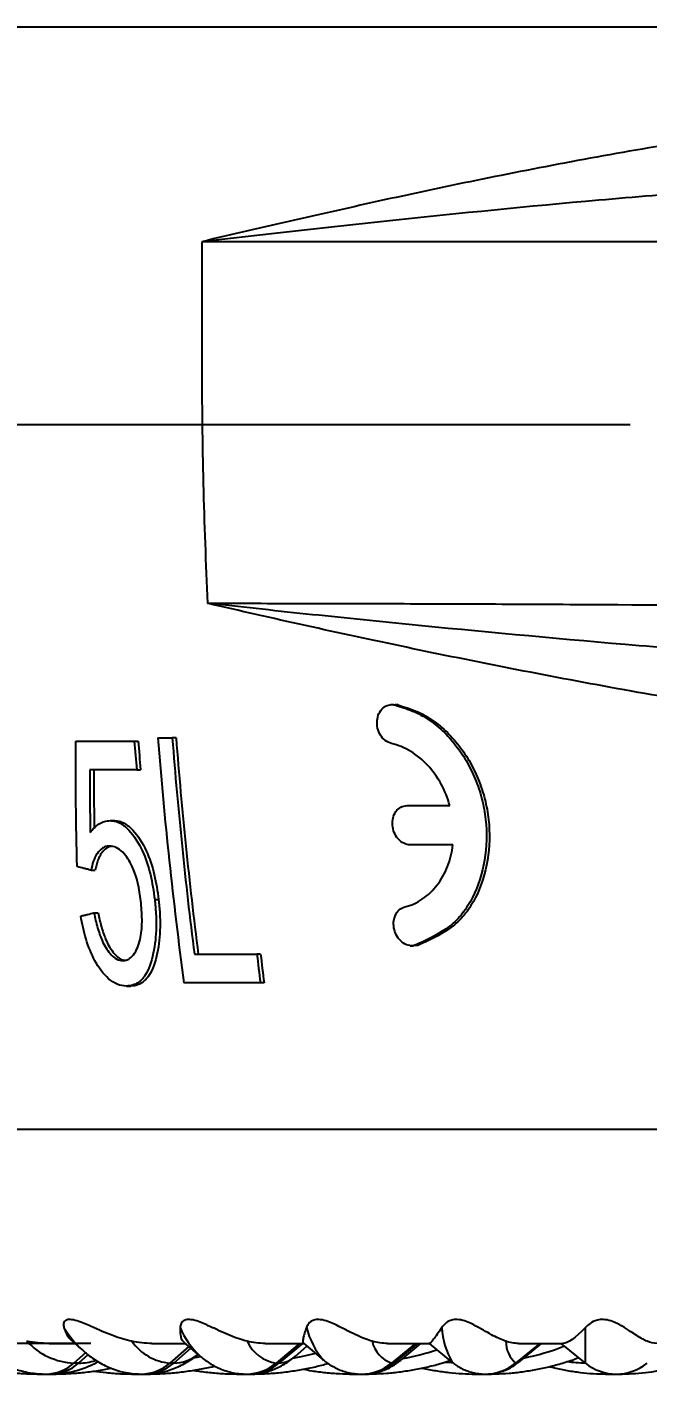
# Model space of a CAD drawing. Header units: millimetres. Extents: x 10 to 412, y 8 to 584.
# Drawn here: x 64.94 to 75.08, y 324.31 to 346.31 of the extents above; entities that cross this region are included whole.
import ezdxf

# ---------------------------------------------------------------- set-up
doc = ezdxf.new("R2010")
doc.units = ezdxf.units.MM
doc.linetypes.add('CENTERX2', pattern=[20.32, 12.7, -2.54, 2.54, -2.54])
for name, color, linetype in [('CENTERLINE', 4, 'CENTERX2'), ('DETAIL', 3, 'Continuous'), ('DIMENSIONS', 2, 'Continuous')]:
    doc.layers.add(name, color=color, linetype=linetype)
doc.layers.add('OUTLINE', color=7, linetype='Continuous', lineweight=25)
doc.styles.add('SLDTEXTSTYLE0', font='TXT', dxfattribs={"width": 0.75})
doc.dimstyles.new('SLDDIMSTYLE8', dxfattribs={"dimtxt": 3.5, "dimasz": 2, "dimexe": 0, "dimexo": 0.0625, "dimgap": 0.875, "dimtad": 1, "dimrnd": 1e-09, "dimzin": 12, "dimdsep": 46, "dimtxsty": 'SLDTEXTSTYLE0', "dimsah": 1, "dimcen": 0.09, "dimadec": 0, "dimazin": 3, "dimtfac": 1, "dimtofl": 0, "dimtmove": 0, "dimatfit": 3, "dimfxl": 0, "dimfrac": 2, "dimtolj": 1, "dimtzin": 12, "dimarcsym": 0})

# ---------------------------------------------------------------- blocks, each defined once
blk = doc.blocks.new('_D_47')
at = {"layer": 'DIMENSIONS'}
for p, q in [((84.3, 349.505), (34.665, 349.505)), ((36.665, 349.505), (36.665, 324.805)), ((65.985, 324.805), (34.665, 324.805))]:
    blk.add_line(p, q, dxfattribs=at)
for points in [[(36.665, 349.505), (36.165, 347.505), (37.165, 347.505)], [(36.665, 324.805), (37.165, 326.805), (36.165, 326.805)]]:
    blk.add_solid(points, dxfattribs=at)
at = {"layer": 'DIMENSIONS', "insert": (32.153, 332.629), "char_height": 3.5, "attachment_point": 1, "rotation": 90, "style": 'SLDTEXTSTYLE0'}
blk.add_mtext('24,7', dxfattribs=at)

msp = doc.modelspace()

# ---------------------------------------------------------------- linework, layer by layer
at = {"layer": 'CENTERLINE'}
msp.add_line((135.76409, 339.80517), (42.40541, 339.80517), dxfattribs=at)
at = {"layer": 'DETAIL'}
for p, q in [((53.43475, 346.30517), (89.08475, 346.30517)), ((67.80014, 342.79825), (67.80014, 340.80516)), ((74.07131, 324.48392), (74.07131, 325.06514)), ((67.59084, 324.75311), (67.27905, 324.48392)), ((67.62195, 324.72633), (67.34116, 324.48392)), ((69.39713, 324.80517), (69.01465, 324.48392)), ((69.44413, 324.80517), (69.06164, 324.48392)), ((71.29295, 324.80517), (70.90299, 324.48392)), ((71.32448, 324.80517), (70.93452, 324.48392)), ((73.32417, 324.80517), (72.9297, 324.48392)), ((73.33999, 324.80517), (72.94553, 324.48392)), ((65.89835, 324.65305), (65.70942, 324.48392)), ((65.93906, 324.62079), (65.78615, 324.48392)), ((67.78008, 324.58701), (67.66167, 324.56333)), ((65.78615, 324.48392), (65.70942, 324.48392)), ((67.34116, 324.48392), (67.27905, 324.48392)), ((69.06164, 324.48392), (69.01465, 324.48392)), ((70.93452, 324.48392), (70.90299, 324.48392)), ((72.94553, 324.48392), (72.9297, 324.48392)), ((74.59642, 324.30545), (74.60701, 324.30517))]:
    msp.add_line(p, q, dxfattribs=at)
at = {"layer": 'DETAIL', "flags": 128}
for points in [[(69.65836, 324.64348), (69.44756, 324.5913), (69.28523, 324.55834)], [(70.24352, 324.31972), (70.25831, 324.31259), (70.29549, 324.30517)], [(71.89782, 324.48887), (71.88469, 324.48954), (71.78048, 324.49648)], [(72.23304, 324.32549), (72.26281, 324.31259), (72.30876, 324.30517)], [(72.97535, 324.49608), (72.96773, 324.49066), (72.94553, 324.48392)]]:
    msp.add_lwpolyline(points, dxfattribs=at)
at = {"layer": 'DETAIL'}
for centre, radius, start, end in [((148.0444, 340.80355), 80.24426, 179.9988458, 182.7934976), ((67.02696, 325.96488), 1.7321, 211.295631, 226.893848), ((68.70456, 325.59118), 1.36316, 202.699289, 226.619576), ((70.72761, 325.3631), 1.25185, 193.769557, 221.436439), ((72.95216, 325.12172), 1.228, 182.640818, 210.615506), ((65.76163, 325.60391), 1.1212, 222.969478, 267.330808), ((67.34843, 325.32621), 0.84514, 215.146829, 265.291705), ((69.11153, 325.10097), 0.62461, 204.728284, 261.077333), ((71.05309, 324.93499), 0.47539, 191.565267, 251.59455), ((73.23573, 324.83335), 0.46449, 179.21823, 228.78844), ((72.24424, 328.53039), 4.04809, 281.629371, 291.482004), ((65.78341, 325.38028), 0.89636, 270.17505, 288.071173), ((67.32258, 325.16262), 0.67896, 271.56761, 307.780864), ((69.03963, 324.91249), 0.42913, 272.94038, 313.111637), ((70.92569, 324.67471), 0.19099, 272.650634, 312.323346), ((70.28567, 328.78947), 4.30629, 280.675073, 288.368621), ((74.19646, 328.08808), 3.60413, 263.241859, 267.964836), ((65.24877, 324.98805), 0.6829, 270.309495, 312.419474), ((65.32506, 324.98919), 0.68404, 270.359599, 312.382843), ((66.80298, 325.02848), 0.72332, 270.178551, 311.160804), ((66.86481, 325.0292), 0.72404, 270.21481, 311.139577), ((68.52641, 325.06131), 0.75615, 270.085046, 310.21757), ((68.57328, 325.06165), 0.75649, 270.114547, 310.208201), ((70.40597, 325.08552), 0.78036, 270.022591, 309.562258), ((70.43748, 325.08557), 0.7804, 270.049127, 309.561203), ((72.42718, 325.10088), 0.79572, 269.918212, 309.16288), ((72.44325, 325.10019), 0.79503, 270.011802, 309.180467), ((74.45494, 324.53657), 0.23147, 235.571483, 268.704336)]:
    msp.add_arc(centre, radius, start, end, dxfattribs=at)
for points, knots in [([(81.24327, 345.08393), (80.01291, 344.99846), (78.8063, 344.86956), (77.02914, 344.63249), (76.44109, 344.54579), (75.28319, 344.36099), (74.71307, 344.26288), (73.02804, 343.95519), (71.93841, 343.73202), (70.35148, 343.38507), (69.83039, 343.2677), (68.80363, 343.03283), (68.29684, 342.91493), (67.80014, 342.79825)], [0, 0, 0, 0, 0.25, 0.25, 0.375, 0.375, 0.5, 0.5, 0.75, 0.75, 0.875, 0.875, 1, 1, 1, 1]), ([(81.50707, 343.94082), (80.26798, 343.89656), (79.04484, 343.83112), (77.23561, 343.71124), (76.63562, 343.66757), (75.45151, 343.57479), (74.86697, 343.52566), (73.13573, 343.37178), (72.00808, 343.26004), (70.38272, 343.08788), (69.85134, 343.02983), (68.80925, 342.91378), (68.29665, 342.85551), (67.80014, 342.79825)], [0, 0, 0, 0, 0.25, 0.25, 0.375, 0.375, 0.5, 0.5, 0.75, 0.75, 0.875, 0.875, 1, 1, 1, 1]), ([(81.50803, 342.79995), (80.89078, 342.80027), (80.27729, 342.79898), (79.05908, 342.7981), (78.45412, 342.79773), (76.6515, 342.79675), (75.46602, 342.79629), (73.71307, 342.79601), (73.13423, 342.79598), (72.00485, 342.79611), (71.45183, 342.79627), (69.82742, 342.79703), (68.79071, 342.79825), (67.80014, 342.79825)], [0, 0, 0, 0, 0.125, 0.125, 0.25, 0.25, 0.5, 0.5, 0.625, 0.625, 0.75, 0.75, 1, 1, 1, 1]), ([(82.05763, 334.4648), (81.41294, 334.52003), (80.77395, 334.58781), (79.5063, 334.7362), (78.87773, 334.81816), (77.63091, 334.99466), (77.01162, 335.08936), (75.79244, 335.28757), (75.19166, 335.39122), (73.41493, 335.71223), (72.2645, 335.93949), (70.58855, 336.29055), (70.03819, 336.40906), (68.95418, 336.64894), (68.41926, 336.77095), (67.8955, 336.89272)], [0, 0, 0, 0, 0.125, 0.125, 0.25, 0.25, 0.375, 0.375, 0.5, 0.5, 0.75, 0.75, 0.875, 0.875, 1, 1, 1, 1]), ([(82.29502, 335.71758), (81.97112, 335.73146), (81.64765, 335.74658), (81.00302, 335.77877), (80.68168, 335.79591), (79.72055, 335.85013), (79.08365, 335.88999), (77.8176, 335.97562), (77.18756, 336.02147), (75.94434, 336.11737), (75.33022, 336.16748), (73.51034, 336.32275), (72.32374, 336.43321), (70.61286, 336.60274), (70.05331, 336.65989), (68.95583, 336.77556), (68.41713, 336.83453), (67.8955, 336.89272)], [0, 0, 0, 0, 0.0625, 0.0625, 0.125, 0.125, 0.25, 0.25, 0.375, 0.375, 0.5, 0.5, 0.75, 0.75, 0.875, 0.875, 1, 1, 1, 1]), ([(67.8955, 336.89272), (68.02184, 336.89272), (68.15171, 336.89267), (68.41025, 336.89249), (68.80037, 336.8921), (69.19737, 336.89143), (70.00038, 336.88983), (70.5477, 336.88845), (71.66615, 336.88496), (72.23729, 336.88289), (73.40362, 336.87781), (74.00145, 336.87478), (75.80738, 336.86444), (77.02893, 336.85597), (78.88678, 336.84108), (79.51035, 336.83583), (80.45219, 336.82739), (80.76721, 336.82448), (81.24139, 336.81997), (81.4789, 336.81768), (81.71702, 336.81533), (81.87591, 336.81375), (81.95626, 336.81204), (82.03501, 336.81215)], [0, 0, 0, 0, 0.03125, 0.03125, 0.0625, 0.125, 0.125, 0.25, 0.25, 0.375, 0.375, 0.5, 0.5, 0.75, 0.75, 0.875, 0.875, 0.9375, 0.9375, 0.96875, 0.984375, 0.984375, 1, 1, 1, 1])]:
    msp.add_open_spline(points, degree=3, knots=knots, dxfattribs=at)
at = {"layer": 'OUTLINE'}
for p, q in [((70.93843, 335.2363), (70.88575, 335.2363)), ((71.01208, 335.23193), (70.96057, 335.23193)), ((65.74196, 334.64171), (66.69594, 334.64171)), ((66.69594, 334.64171), (66.7598, 334.64171)), ((67.08129, 334.69367), (67.31716, 334.69367)), ((67.37923, 334.69367), (67.31716, 334.69367)), ((66.73567, 334.17419), (65.96919, 334.17419)), ((66.73567, 334.17419), (66.79961, 334.17419)), ((71.15507, 333.58856), (71.85468, 333.58856)), ((66.30594, 333.34302), (66.37151, 333.34302)), ((71.90438, 332.94855), (71.20679, 332.94855)), ((65.99061, 332.53296), (66.05753, 332.53296)), ((67.02968, 332.05568), (67.09386, 332.05568)), ((66.03711, 331.83653), (66.10432, 331.83653)), ((67.67844, 331.16121), (68.70121, 331.16121)), ((68.76105, 331.16121), (68.70121, 331.16121)), ((71.20709, 331.30069), (71.2609, 331.30069)), ((71.33175, 331.30517), (71.25947, 331.30464)), ((71.33175, 331.30517), (71.27957, 331.30517)), ((68.75872, 330.69367), (67.50754, 330.69367)), ((68.81868, 330.69367), (68.75872, 330.69367)), ((66.56741, 330.64172), (66.63387, 330.64172)), ((55.09092, 328.30517), (89.08475, 328.30517)), ((65.30417, 324.80517), (65.72728, 324.80517)), ((65.65479, 324.87068), (65.84487, 324.6989)), ((66.98509, 324.80517), (67.53034, 324.80517)), ((67.50331, 324.82842), (67.76968, 324.59921)), ((68.83421, 324.80517), (69.46411, 324.80517)), ((69.33291, 324.59921), (69.51908, 324.75941)), ((69.46018, 324.80844), (69.79048, 324.5335)), ((70.83745, 324.80517), (71.51942, 324.80517)), ((71.05428, 324.5335), (71.38066, 324.80517)), ((71.51811, 324.80433), (71.89566, 324.49608)), ((72.97535, 324.49608), (73.35393, 324.80517)), ((72.97956, 324.80517), (73.70321, 324.80517)), ((74.07131, 324.48392), (73.67534, 324.80517)), ((69.33595, 324.60185), (69.33291, 324.59921)), ((69.79048, 324.5335), (69.78912, 324.53464)), ((65.16941, 324.30517), (65.25261, 324.30517)), ((65.25261, 324.30517), (65.32935, 324.30517)), ((65.32935, 324.30517), (65.35029, 324.30517)), ((66.71218, 324.30517), (66.80542, 324.30517)), ((66.80542, 324.30517), (66.86753, 324.30517)), ((66.86753, 324.30517), (66.891, 324.30517)), ((68.42522, 324.30517), (68.5278, 324.30517)), ((68.5278, 324.30517), (68.57479, 324.30517)), ((68.57479, 324.30517), (68.60061, 324.30517)), ((70.29549, 324.30517), (70.40662, 324.30517)), ((70.40662, 324.30517), (70.43815, 324.30517)), ((70.43815, 324.30517), (70.46612, 324.30517)), ((72.30876, 324.30517), (72.42759, 324.30517)), ((72.42759, 324.30517), (72.44342, 324.30517)), ((72.44342, 324.30517), (72.47333, 324.30517)), ((74.44971, 324.30517), (74.60696, 324.30517))]:
    msp.add_line(p, q, dxfattribs=at)
for centre, radius, start, end in [((141.3441, 340.75017), 74.89767, 184.6780865, 185.0370263), ((140.8874, 340.71921), 74.37632, 184.6870241, 185.0484853), ((142.10062, 340.66504), 75.2566, 184.5510192, 187.6139872), ((143.25111, 340.67505), 76.16916, 184.5039325, 187.1752206), ((143.14261, 340.6741), 75.99904, 184.5133203, 187.1906484), ((146.90715, 340.54292), 78.76665, 186.8406106, 187.1832671), ((146.64729, 340.52469), 78.44706, 186.855197, 187.1992608), ((74.57534, 325.10517), 0.8, 230.947466, 309.052534)]:
    msp.add_arc(centre, radius, start, end, dxfattribs=at)
for points, knots in [([(70.89943, 334.60365), (70.82827, 334.62054), (70.76328, 334.67147), (70.67854, 334.80949), (70.65871, 334.89592), (70.67312, 335.05656), (70.70758, 335.13209), (70.81594, 335.2285), (70.88926, 335.24761), (70.96057, 335.23194)], [0, 0, 0, 0, 0.25, 0.25, 0.5, 0.5, 0.75, 0.75, 1, 1, 1, 1]), ([(70.95357, 335.23325), (70.96814, 335.23495), (70.98762, 335.23723), (71.00715, 335.233), (71.01208, 335.23193)], [0, 0, 0, 0, 0.74763482, 1, 1, 1, 1]), ([(70.96057, 335.23194), (71.05618, 335.20169), (71.15206, 335.17154), (71.33862, 335.09393), (71.42904, 335.04569), (71.60318, 334.9274), (71.68792, 334.85762), (71.84288, 334.70557), (71.91427, 334.62277), (72.04651, 334.44544), (72.10766, 334.34969), (72.2152, 334.15044), (72.26158, 334.04734), (72.3407, 333.83471), (72.3735, 333.72409), (72.42237, 333.50212), (72.43867, 333.39067), (72.46453, 333.05498), (72.45062, 332.82919), (72.36412, 332.40401), (72.29118, 332.19935), (72.13957, 331.93186), (72.08148, 331.84828), (71.94656, 331.69693), (71.87187, 331.63288), (71.63312, 331.46485), (71.45494, 331.3848), (71.27956, 331.30517)], [0, 0, 0, 0, 0.0625, 0.0625, 0.125, 0.125, 0.1875, 0.1875, 0.25, 0.25, 0.3125, 0.3125, 0.375, 0.375, 0.4375, 0.4375, 0.5, 0.5, 0.625, 0.625, 0.75, 0.75, 0.8125, 0.8125, 0.875, 0.875, 1, 1, 1, 1]), ([(71.01208, 335.23194), (71.10757, 335.20165), (71.20334, 335.17145), (71.38964, 335.09366), (71.47992, 335.04531), (71.65377, 334.92677), (71.7383, 334.85689), (71.89283, 334.70471), (71.96401, 334.62184), (72.09586, 334.44441), (72.15683, 334.3486), (72.26394, 334.14946), (72.31014, 334.04642), (72.38897, 333.83391), (72.42165, 333.72337), (72.47034, 333.50171), (72.4866, 333.3904), (72.51245, 333.05509), (72.49873, 332.82962), (72.41284, 332.4048), (72.34035, 332.20025), (72.18949, 331.93271), (72.13169, 331.8491), (71.99726, 331.69754), (71.9228, 331.63339), (71.68468, 331.46508), (71.50682, 331.38491), (71.33176, 331.30517)], [0, 0, 0, 0, 0.0625, 0.0625, 0.125, 0.125, 0.1875, 0.1875, 0.25, 0.25, 0.3125, 0.3125, 0.375, 0.375, 0.4375, 0.4375, 0.5, 0.5, 0.625, 0.625, 0.75, 0.75, 0.8125, 0.8125, 0.875, 0.875, 1, 1, 1, 1]), ([(71.85468, 333.58856), (71.82031, 333.7125), (71.77286, 333.82993), (71.65169, 334.05173), (71.57787, 334.1551), (71.41157, 334.33426), (71.3165, 334.41251), (71.11645, 334.53347), (71.00934, 334.57795), (70.89943, 334.60365)], [0, 0, 0, 0, 0.25, 0.25, 0.5, 0.5, 0.75, 0.75, 1, 1, 1, 1]), ([(65.96919, 334.17419), (65.96911, 334.0887), (65.96919, 334.00325), (65.96944, 333.91782), (65.96981, 333.78968), (65.97055, 333.66161), (65.97167, 333.53361), (65.97279, 333.40561), (65.97428, 333.27768), (65.97614, 333.14984)], [0, 0, 0, 0, 0.00026081194, 0.00026081194, 0.00026081194, 0.00065205682, 0.00065205682, 0.00065205682, 0.00104332797, 0.00104332797, 0.00104332797, 0.00104332797]), ([(66.03532, 334.17419), (66.03538, 334.08872), (66.03554, 333.87505), (66.03745, 333.55794), (66.04051, 333.32657), (66.04187, 333.22308)], [0, 0, 0, 0, 0.26925988, 0.67315026, 1, 1, 1, 1]), ([(71.20679, 332.94855), (71.13499, 332.94898), (71.06279, 332.98564), (70.9572, 333.10549), (70.92378, 333.18744), (70.91071, 333.34984), (70.93046, 333.43165), (71.01679, 333.55155), (71.08338, 333.58777), (71.15507, 333.58855)], [0, 0, 0, 0, 0.25, 0.25, 0.5, 0.5, 0.75, 0.75, 1, 1, 1, 1]), ([(65.97614, 333.14984), (65.99813, 333.17691), (66.02015, 333.204), (66.06839, 333.25224), (66.09456, 333.27296), (66.14968, 333.30703), (66.17875, 333.32074), (66.24112, 333.33802), (66.27351, 333.34049), (66.30594, 333.34302)], [0, 0, 0, 0, 0.25, 0.25, 0.5, 0.5, 0.75, 0.75, 1, 1, 1, 1]), ([(66.30594, 333.34302), (66.3327, 333.34146), (66.35947, 333.33942), (66.4127, 333.32558), (66.43955, 333.31506), (66.51725, 333.27416), (66.56481, 333.23332), (66.6969, 333.0934), (66.76816, 332.97611), (66.88407, 332.72975), (66.92649, 332.59641), (66.9917, 332.32782), (67.01189, 332.19189), (67.02968, 332.05568)], [0, 0, 0, 0, 0.0625, 0.0625, 0.125, 0.125, 0.25, 0.25, 0.5, 0.5, 0.75, 0.75, 1, 1, 1, 1]), ([(66.37151, 333.34302), (66.39825, 333.34146), (66.42499, 333.3394), (66.47817, 333.32551), (66.50499, 333.31496), (66.5826, 333.27391), (66.63008, 333.23297), (66.76186, 333.09285), (66.83293, 332.97552), (66.94849, 332.72919), (66.99079, 332.59595), (67.05588, 332.32757), (67.07606, 332.19176), (67.09386, 332.05568)], [0, 0, 0, 0, 0.0625, 0.0625, 0.125, 0.125, 0.25, 0.25, 0.5, 0.5, 0.75, 0.75, 1, 1, 1, 1]), ([(66.29033, 332.92743), (66.27008, 332.92603), (66.24987, 332.92451), (66.21154, 332.91316), (66.19307, 332.90383), (66.14168, 332.8696), (66.11184, 332.83761), (66.06221, 332.76386), (66.04233, 332.72149), (66.01072, 332.63062), (66.00029, 332.58199), (65.99061, 332.53295)], [0, 0, 0, 0, 0.125, 0.125, 0.25, 0.25, 0.5, 0.5, 0.75, 0.75, 1, 1, 1, 1]), ([(66.32473, 332.92327), (66.31936, 332.92267), (66.29816, 332.92031), (66.24573, 332.90036), (66.1861, 332.84931), (66.13466, 332.77413), (66.09969, 332.69933), (66.07481, 332.61779), (66.06329, 332.56126), (66.05753, 332.53296)], [0, 0, 0, 0, 0.03587959, 0.14154808, 0.37039935, 0.52967198, 0.68918019, 0.84442711, 1, 1, 1, 1]), ([(66.80293, 332.03295), (66.77834, 332.22462), (66.7436, 332.41957), (66.62205, 332.68043), (66.56996, 332.76378), (66.47478, 332.85913), (66.43942, 332.88452), (66.36594, 332.91934), (66.32812, 332.92506), (66.29033, 332.92743)], [0, 0, 0, 0, 0.5, 0.5, 0.75, 0.75, 0.875, 0.875, 1, 1, 1, 1]), ([(71.11745, 331.93345), (71.22286, 331.95919), (71.32007, 332.00318), (71.49937, 332.12473), (71.58088, 332.20291), (71.71768, 332.38247), (71.77463, 332.48595), (71.85982, 332.70617), (71.88923, 332.82522), (71.90438, 332.94856)], [0, 0, 0, 0, 0.25, 0.25, 0.5, 0.5, 0.75, 0.75, 1, 1, 1, 1]), ([(65.99061, 332.53295), (65.97053, 332.53812), (65.95046, 332.54328), (65.93042, 332.54844), (65.91038, 332.5536), (65.89035, 332.55876), (65.87034, 332.56392), (65.83378, 332.57335), (65.79729, 332.58278), (65.76085, 332.59221)], [0, 0, 0, 0, 0.000079318358, 0.000079318358, 0.000079318358, 0.000158636715, 0.000158636715, 0.000158636715, 0.000303590296, 0.000303590296, 0.000303590296, 0.000303590296]), ([(66.50679, 331.0573), (66.52658, 331.0584), (66.54625, 331.06), (66.58345, 331.07113), (66.60156, 331.07956), (66.65132, 331.11227), (66.67911, 331.14436), (66.74901, 331.25304), (66.77938, 331.34252), (66.81669, 331.52938), (66.8233, 331.62957), (66.82211, 331.82985), (66.81418, 331.93112), (66.80293, 332.03295)], [0, 0, 0, 0, 0.0625, 0.0625, 0.125, 0.125, 0.25, 0.25, 0.5, 0.5, 0.75, 0.75, 1, 1, 1, 1]), ([(67.02968, 332.05568), (67.03738, 331.98026), (67.04507, 331.90488), (67.05403, 331.75487), (67.05478, 331.68022), (67.05114, 331.45749), (67.03684, 331.31436), (66.97786, 331.04161), (66.93606, 330.90665), (66.82695, 330.75291), (66.78446, 330.71115), (66.70752, 330.66886), (66.68091, 330.65828), (66.62554, 330.64494), (66.59649, 330.64321), (66.56741, 330.64172)], [0, 0, 0, 0, 0.125, 0.125, 0.25, 0.25, 0.5, 0.5, 0.75, 0.75, 0.875, 0.875, 0.9375, 0.9375, 1, 1, 1, 1]), ([(67.09386, 332.05568), (67.10158, 331.98033), (67.10928, 331.90502), (67.11831, 331.75515), (67.11912, 331.68057), (67.11565, 331.45802), (67.10153, 331.31497), (67.04304, 331.04231), (67.00158, 330.90739), (66.89294, 330.7533), (66.85059, 330.71142), (66.77384, 330.66898), (66.74726, 330.65835), (66.69195, 330.64496), (66.66293, 330.64321), (66.63387, 330.64172)], [0, 0, 0, 0, 0.125, 0.125, 0.25, 0.25, 0.5, 0.5, 0.75, 0.75, 0.875, 0.875, 0.9375, 0.9375, 1, 1, 1, 1]), ([(65.82189, 331.78458), (65.84064, 331.78912), (65.8594, 331.79367), (65.87819, 331.79821), (65.89697, 331.80275), (65.91578, 331.8073), (65.9346, 331.81184), (65.96871, 331.82007), (66.00288, 331.8283), (66.03711, 331.83653)], [0, 0, 0, 0, 0.000078997659, 0.000078997659, 0.000078997659, 0.000157995318, 0.000157995318, 0.000157995318, 0.000301090239, 0.000301090239, 0.000301090239, 0.000301090239]), ([(66.56741, 330.64172), (66.51766, 330.64424), (66.46777, 330.65112), (66.36839, 330.69263), (66.32176, 330.72331), (66.18936, 330.83941), (66.11476, 330.94219), (65.99309, 331.16492), (65.94652, 331.28485), (65.87092, 331.53214), (65.84488, 331.65805), (65.82189, 331.78458)], [0, 0, 0, 0, 0.125, 0.125, 0.25, 0.25, 0.5, 0.5, 0.75, 0.75, 1, 1, 1, 1]), ([(66.03711, 331.83653), (66.0538, 331.7539), (66.07306, 331.672), (66.11995, 331.51057), (66.14824, 331.43006), (66.22062, 331.27929), (66.26562, 331.20844), (66.34772, 331.12428), (66.37748, 331.09888), (66.44078, 331.06638), (66.47415, 331.05922), (66.50679, 331.0573)], [0, 0, 0, 0, 0.25, 0.25, 0.5, 0.5, 0.75, 0.75, 0.875, 0.875, 1, 1, 1, 1]), ([(66.10432, 331.83653), (66.12014, 331.76343), (66.15173, 331.61748), (66.21198, 331.43652), (66.2783, 331.29791), (66.34434, 331.19609), (66.42065, 331.11504), (66.49253, 331.06899), (66.53227, 331.06398), (66.54507, 331.06237)], [0, 0, 0, 0, 0.23034727, 0.45994923, 0.58306571, 0.70593959, 0.84182535, 0.94908485, 1, 1, 1, 1]), ([(71.27956, 331.30517), (71.2111, 331.28891), (71.13479, 331.30946), (71.01274, 331.40742), (70.96741, 331.48277), (70.92787, 331.64233), (70.93286, 331.72671), (70.99352, 331.86499), (71.04932, 331.91605), (71.11745, 331.93345)], [0, 0, 0, 0, 0.25, 0.25, 0.5, 0.5, 0.75, 0.75, 1, 1, 1, 1]), ([(66.65737, 324.83969), (66.55911, 324.86085), (66.45518, 324.89205), (66.23375, 324.9741), (66.1164, 325.02594), (65.94803, 325.09977), (65.91286, 325.11506), (65.84004, 325.14494), (65.80126, 325.16008), (65.72225, 325.18513), (65.68204, 325.19425), (65.62076, 325.19797), (65.59951, 325.19345), (65.55476, 325.17299), (65.54575, 325.15126), (65.53818, 325.10855), (65.54097, 325.08652), (65.54689, 325.06513)], [0, 0, 0, 0, 0.25, 0.25, 0.5, 0.5, 0.5625, 0.5625, 0.625, 0.625, 0.6875, 0.6875, 0.75, 0.75, 0.875, 0.875, 1, 1, 1, 1]), ([(68.5442, 324.83969), (68.45818, 324.86071), (68.36517, 324.89197), (68.21491, 324.95332), (68.16287, 324.97621), (68.05222, 325.02698), (67.99366, 325.05498), (67.89878, 325.0989), (67.86589, 325.1139), (67.79487, 325.1441), (67.75675, 325.15936), (67.67742, 325.18466), (67.63578, 325.19401), (67.5692, 325.19806), (67.54476, 325.19368), (67.48939, 325.17324), (67.4736, 325.15175), (67.45199, 325.10871), (67.44793, 325.08658), (67.44698, 325.06513)], [0, 0, 0, 0, 0.25, 0.25, 0.375, 0.375, 0.5, 0.5, 0.5625, 0.5625, 0.625, 0.625, 0.6875, 0.6875, 0.75, 0.75, 0.875, 0.875, 1, 1, 1, 1]), ([(70.58735, 324.83969), (70.51381, 324.86065), (70.43311, 324.89172), (70.29878, 324.95336), (70.25195, 324.97631), (70.15156, 325.02696), (70.09773, 325.05497), (70.00787, 325.09933), (69.97652, 325.11444), (69.90821, 325.14468), (69.8711, 325.1599), (69.79309, 325.1848), (69.7506, 325.19411), (69.6801, 325.19803), (69.65284, 325.19361), (69.58828, 325.17315), (69.56573, 325.15173), (69.53045, 325.10867), (69.51956, 325.08655), (69.51174, 325.06513)], [0, 0, 0, 0, 0.25, 0.25, 0.375, 0.375, 0.5, 0.5, 0.5625, 0.5625, 0.625, 0.625, 0.6875, 0.6875, 0.75, 0.75, 0.875, 0.875, 1, 1, 1, 1]), ([(72.77128, 324.83969), (72.7105, 324.86065), (72.64348, 324.89118), (72.52712, 324.9526), (72.48544, 324.97582), (72.3955, 325.02664), (72.34744, 325.05431), (72.26407, 325.09882), (72.23454, 325.11406), (72.17024, 325.1441), (72.13484, 325.1593), (72.05669, 325.18472), (72.01418, 325.19395), (71.93999, 325.19808), (71.90948, 325.19366), (71.83633, 325.17346), (71.80646, 325.15172), (71.75801, 325.10893), (71.74022, 325.08673), (71.72547, 325.06513)], [0, 0, 0, 0, 0.25, 0.25, 0.375, 0.375, 0.5, 0.5, 0.5625, 0.5625, 0.625, 0.625, 0.6875, 0.6875, 0.75, 0.75, 0.875, 0.875, 1, 1, 1, 1]), ([(75.07936, 324.83969), (75.03107, 324.86097), (74.97639, 324.89195), (74.87895, 324.95319), (74.84389, 324.97608), (74.7653, 325.02699), (74.72199, 325.05511), (74.64586, 325.0996), (74.6185, 325.11487), (74.55786, 325.14491), (74.52415, 325.16002), (74.44755, 325.1852), (74.40507, 325.19421), (74.32775, 325.19799), (74.29539, 325.19347), (74.21464, 325.1732), (74.17848, 325.1516), (74.11729, 325.10894), (74.09278, 325.0867), (74.07131, 325.06513)], [0, 0, 0, 0, 0.25, 0.25, 0.375, 0.375, 0.5, 0.5, 0.5625, 0.5625, 0.625, 0.625, 0.6875, 0.6875, 0.75, 0.75, 0.875, 0.875, 1, 1, 1, 1]), ([(65.54689, 325.06514), (65.55949, 325.02903), (65.58475, 324.95663), (65.62283, 324.89428), (65.65222, 324.87535), (65.6565, 324.8726)], [0, 0, 0, 0, 0.45964315, 0.92142005, 1, 1, 1, 1]), ([(67.44698, 325.06514), (67.4467, 325.0303), (67.44615, 324.96046), (67.46308, 324.87785), (67.48958, 324.84622), (67.50391, 324.82911)], [0, 0, 0, 0, 0.31368165, 0.62867359, 1, 1, 1, 1]), ([(69.51174, 325.06514), (69.50006, 325.03196), (69.47664, 324.96548), (69.45447, 324.88239), (69.44989, 324.83331), (69.45477, 324.81188), (69.45988, 324.80986), (69.46098, 324.80942)], [0, 0, 0, 0, 0.23564494, 0.4721693, 0.79337187, 0.95533352, 1, 1, 1, 1]), ([(71.72547, 325.06513), (71.66902, 324.98246), (71.62285, 324.91803), (71.55361, 324.82921), (71.53066, 324.80517), (71.51942, 324.80517)], [0, 0, 0, 0, 0.5, 0.5, 1, 1, 1, 1]), ([(64.01922, 324.84988), (64.03609, 324.83294), (64.09221, 324.77662), (64.19366, 324.69225), (64.32199, 324.59796), (64.45323, 324.51756), (64.5862, 324.45024), (64.72052, 324.39599), (64.85565, 324.35439), (64.99116, 324.32543), (65.12357, 324.3082), (65.2108, 324.30615), (65.25261, 324.30517)], [0, 0, 0, 0, 0.05118604, 0.17021888, 0.28568251, 0.39737137, 0.50541136, 0.61015927, 0.71210527, 0.81179453, 0.90977807, 1, 1, 1, 1]), ([(65.32935, 324.30517), (65.36305, 324.30581), (65.44126, 324.30732), (65.56335, 324.32109), (65.69455, 324.34665), (65.8238, 324.38319), (65.95039, 324.43126), (66.04376, 324.47289), (66.09319, 324.50125), (66.10298, 324.50687)], [0, 0, 0, 0, 0.1245684, 0.2890908, 0.45377003, 0.61951472, 0.78723489, 0.95783631, 1, 1, 1, 1]), ([(65.84328, 324.70189), (65.86486, 324.68225), (65.91832, 324.63357), (66.00984, 324.56509), (66.11543, 324.49674), (66.22715, 324.43707), (66.34486, 324.38689), (66.46833, 324.34751), (66.59243, 324.32091), (66.70502, 324.30719), (66.776, 324.30576), (66.80542, 324.30517)], [0, 0, 0, 0, 0.08459399, 0.20964772, 0.32946071, 0.44494633, 0.56897864, 0.68884014, 0.80529322, 0.91928028, 1, 1, 1, 1]), ([(66.86753, 324.30517), (66.90221, 324.30598), (66.97747, 324.30776), (67.09227, 324.32306), (67.21069, 324.34937), (67.32629, 324.38654), (67.43893, 324.43388), (67.54836, 324.4916), (67.64958, 324.55503), (67.71112, 324.60275), (67.73976, 324.62496)], [0, 0, 0, 0, 0.10740866, 0.23307947, 0.35887154, 0.48568196, 0.61443461, 0.74612925, 0.88183225, 1, 1, 1, 1]), ([(67.76757, 324.60207), (67.79012, 324.58285), (67.83986, 324.54048), (67.92456, 324.4825), (68.01856, 324.42857), (68.11946, 324.38249), (68.22694, 324.34548), (68.34027, 324.31959), (68.44098, 324.30691), (68.50347, 324.30566), (68.5278, 324.30517)], [0, 0, 0, 0, 0.11458474, 0.25262587, 0.38487737, 0.51287093, 0.65121199, 0.78545712, 0.91648914, 1, 1, 1, 1]), ([(68.57479, 324.30517), (68.61314, 324.30634), (68.68852, 324.30866), (68.79902, 324.32688), (68.90505, 324.35461), (69.00706, 324.39249), (69.10487, 324.43948), (69.19809, 324.49555), (69.27648, 324.55103), (69.32068, 324.58983), (69.33809, 324.60511)], [0, 0, 0, 0, 0.13089991, 0.2572645, 0.38362011, 0.51094165, 0.64031891, 0.77302764, 0.91057148, 1, 1, 1, 1]), ([(69.78686, 324.53767), (69.80336, 324.52381), (69.84267, 324.49081), (69.91349, 324.44383), (69.99682, 324.39816), (70.08851, 324.3593), (70.18768, 324.32925), (70.29049, 324.31061), (70.36393, 324.30538), (70.40161, 324.30519), (70.40662, 324.30517)], [0, 0, 0, 0, 0.10650507, 0.2537175, 0.39694309, 0.53749757, 0.69135629, 0.84182596, 0.97896261, 1, 1, 1, 1]), ([(70.43815, 324.30517), (70.47094, 324.30618), (70.53784, 324.30824), (70.6368, 324.32495), (70.7331, 324.35135), (70.8242, 324.38704), (70.9093, 324.43074), (70.98811, 324.48063), (71.03427, 324.51769), (71.05729, 324.53616)], [0, 0, 0, 0, 0.13802363, 0.28161073, 0.42415348, 0.56655844, 0.70986864, 0.85533475, 1, 1, 1, 1]), ([(70.46612, 324.30517), (70.51021, 324.30555), (70.63031, 324.30661), (70.82623, 324.31774), (71.05317, 324.3416), (71.27879, 324.37692), (71.50237, 324.42405), (71.69595, 324.4735), (71.81351, 324.51179), (71.85848, 324.52643)], [0, 0, 0, 0, 0.09355608, 0.25482494, 0.4161001, 0.57738242, 0.73868897, 0.90002968, 1, 1, 1, 1]), ([(72.47333, 324.30517), (72.51642, 324.30556), (72.6333, 324.30662), (72.82379, 324.31783), (73.0441, 324.34166), (73.26306, 324.37719), (73.48025, 324.4238), (73.69483, 324.4825), (73.8551, 324.53272), (73.94253, 324.56674), (73.96057, 324.57376)], [0, 0, 0, 0, 0.0852911, 0.23134043, 0.37739342, 0.52346416, 0.66957306, 0.81573831, 0.9619828, 1, 1, 1, 1]), ([(74.60696, 324.30517), (74.64887, 324.30556), (74.76193, 324.30664), (74.94592, 324.31792), (75.15829, 324.34182), (75.36932, 324.37736), (75.5786, 324.42413), (75.78551, 324.4825), (75.97356, 324.54512), (76.09085, 324.59319), (76.14141, 324.61392)], [0, 0, 0, 0, 0.080125119, 0.216114787, 0.352107071, 0.488129565, 0.624216527, 0.760399039, 0.896703644, 1, 1, 1, 1]), ([(64.56623, 324.34336), (64.60884, 324.33793), (64.73061, 324.32241), (64.93193, 324.30875), (65.09056, 324.30636), (65.16941, 324.30517)], [0, 0, 0, 0, 0.21304012, 0.60885422, 1, 1, 1, 1]), ([(65.35029, 324.30517), (65.39612, 324.30555), (65.52174, 324.30661), (65.72698, 324.31754), (65.96515, 324.34178), (66.1618, 324.36964), (66.27805, 324.39357), (66.31612, 324.40141)], [0, 0, 0, 0, 0.14142321, 0.38762713, 0.63384822, 0.88006904, 1, 1, 1, 1]), ([(66.03265, 324.35343), (66.10069, 324.34447), (66.2471, 324.32518), (66.47394, 324.30871), (66.63258, 324.30635), (66.71218, 324.30517)], [0, 0, 0, 0, 0.30191884, 0.64970716, 1, 1, 1, 1]), ([(66.891, 324.30517), (66.93647, 324.30555), (67.06097, 324.30658), (67.26429, 324.3177), (67.50032, 324.34127), (67.73471, 324.37746), (67.90445, 324.40927), (67.99504, 324.43241), (68.00901, 324.43598)], [0, 0, 0, 0, 0.12095177, 0.33112247, 0.54130541, 0.75149078, 0.96168042, 1, 1, 1, 1]), ([(67.66383, 324.36806), (67.6826, 324.36467), (67.77797, 324.34741), (67.95168, 324.32778), (68.18685, 324.30853), (68.34493, 324.3063), (68.42522, 324.30517)], [0, 0, 0, 0, 0.07475895, 0.37993334, 0.68506473, 1, 1, 1, 1]), ([(68.60061, 324.30517), (68.6455, 324.30555), (68.76815, 324.3066), (68.96837, 324.31772), (69.20057, 324.34146), (69.43133, 324.37705), (69.65328, 324.42159), (69.7968, 324.45986), (69.86504, 324.47806)], [0, 0, 0, 0, 0.10527182, 0.28760612, 0.46994794, 0.65229368, 0.83465348, 1, 1, 1, 1]), ([(69.4597, 324.38463), (69.50557, 324.37587), (69.62626, 324.35282), (69.82372, 324.32829), (70.0472, 324.31013), (70.20467, 324.30536), (70.28609, 324.30519), (70.29549, 324.30517)], [0, 0, 0, 0, 0.16642922, 0.43793522, 0.70936661, 0.96643169, 1, 1, 1, 1]), ([(71.39793, 324.40387), (71.39939, 324.40351), (71.47288, 324.38545), (71.62046, 324.36016), (71.84016, 324.32888), (72.05726, 324.3109), (72.21361, 324.30542), (72.29614, 324.3052), (72.30876, 324.30517)], [0, 0, 0, 0, 0.00489436, 0.24674442, 0.4884371, 0.73000748, 0.95872766, 1, 1, 1, 1]), ([(71.89319, 324.49897), (71.91024, 324.48519), (71.9489, 324.45394), (72.01812, 324.41096), (72.09817, 324.37125), (72.18377, 324.33989), (72.27603, 324.31728), (72.35805, 324.30652), (72.40973, 324.30551), (72.42759, 324.30517)], [0, 0, 0, 0, 0.122042594, 0.276667155, 0.431466265, 0.586339598, 0.741217994, 0.910552427, 1, 1, 1, 1]), ([(72.44342, 324.30517), (72.4752, 324.30622), (72.539, 324.30834), (72.63258, 324.32523), (72.72208, 324.35138), (72.80578, 324.38624), (72.88228, 324.42847), (72.93904, 324.46619), (72.96745, 324.49047), (72.97548, 324.49733)], [0, 0, 0, 0, 0.15990648, 0.32093733, 0.4789594, 0.63449972, 0.78803418, 0.94007902, 1, 1, 1, 1]), ([(73.48233, 324.42649), (73.50951, 324.41931), (73.60603, 324.39381), (73.77423, 324.36178), (73.98618, 324.33036), (74.19549, 324.31161), (74.35016, 324.30556), (74.43363, 324.30523), (74.44971, 324.30517)], [0, 0, 0, 0, 0.08596334, 0.30533321, 0.52446386, 0.74340168, 0.95059891, 1, 1, 1, 1])]:
    msp.add_open_spline(points, degree=3, knots=knots, dxfattribs=at)
for points in [[(65.76085, 332.59221), (65.74381, 333.27314), (65.73759, 333.95648), (65.74196, 334.64172)], [(74.07131, 325.06513), (73.90349, 324.89655), (73.78099, 324.80517), (73.70321, 324.80517)], [(65.30417, 324.80517), (65.1798, 324.80517), (65.05904, 324.81685), (64.94123, 324.83969)], [(66.98509, 324.80517), (66.87238, 324.80517), (66.76338, 324.81686), (66.65737, 324.83969)], [(68.83421, 324.80517), (68.73402, 324.80517), (68.6376, 324.81686), (68.5442, 324.83969)], [(70.83745, 324.80517), (70.75062, 324.80517), (70.66742, 324.81687), (70.58735, 324.83969)], [(72.97956, 324.80517), (72.90696, 324.80517), (72.83761, 324.81682), (72.77128, 324.83969)], [(75.24424, 324.80517), (75.18637, 324.80517), (75.13146, 324.81673), (75.07936, 324.83969)]]:
    msp.add_open_spline(points, degree=3, dxfattribs=at)

# ---------------------------------------------------------------- dimensions: what is measured, and where the dimension line sits
at = {"layer": 'DIMENSIONS'}
dim = msp.add_linear_dim(base=(36.6652, 324.80517), p1=(85.30028, 349.50517), p2=(66.98509, 324.80517), angle=90, dimstyle='SLDDIMSTYLE8', dxfattribs=at)
dim.commit()
dim.dimension.update_dxf_attribs({"geometry": '_D_47', "text_midpoint": (36.6652, 337.15517), "dimtype": 160})

doc.saveas('drawing.dxf')
